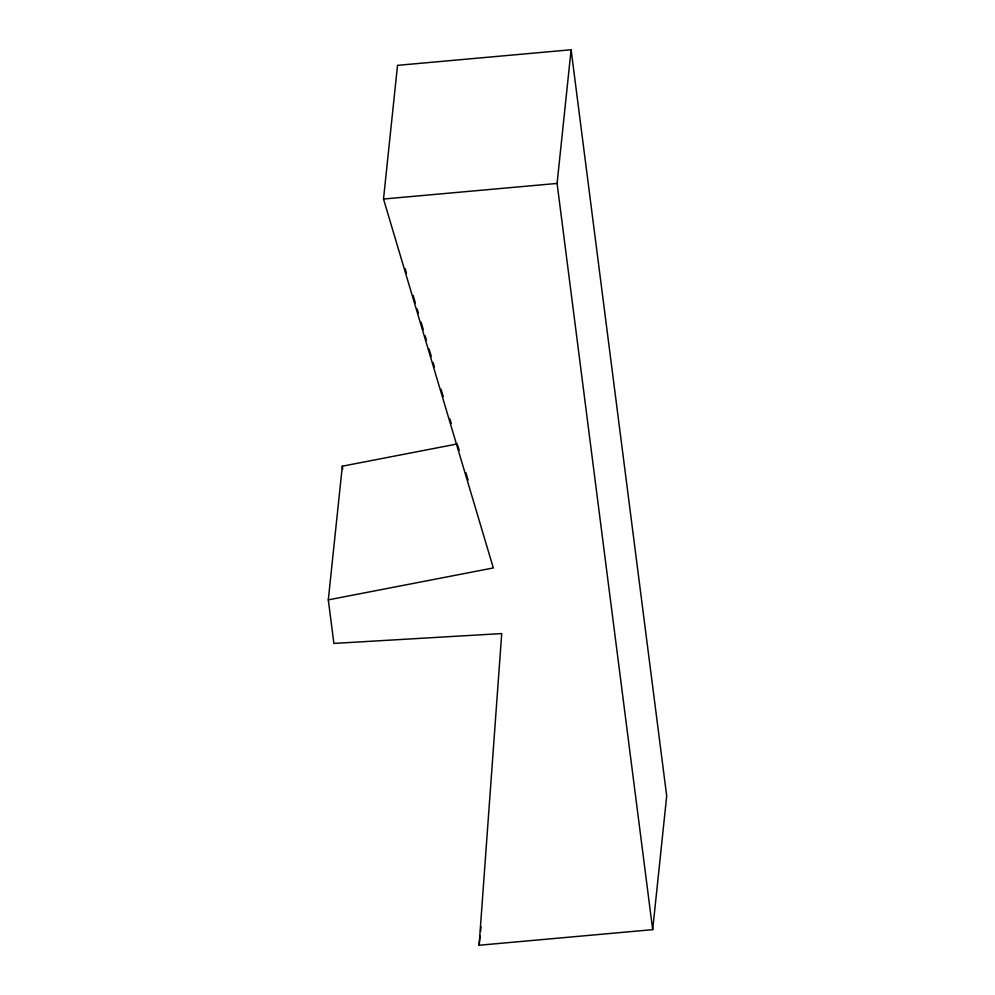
<?xml version="1.0" encoding="UTF-8"?>
<svg xmlns="http://www.w3.org/2000/svg" width="995" height="995" viewBox="0 0 995 995"><rect width="100%" height="100%" fill="white"/><g stroke="black" fill="none" stroke-linecap="round" stroke-linejoin="round"><path stroke-width="1.49" d="M328.3 599.873L493.309 567.946L383.51 199.025L397.527 65.347L571.105 49.75L666.7 795.975L652.683 929.653L479.105 945.25L501.716 633.566L333.885 643.429L328.3 599.873L342.317 466.195L457.377 443.932M652.683 929.653L557.088 183.428L571.105 49.75M479.105 945.25L480.075 936.034M480.548 931.419L481.033 926.818M383.51 199.025L557.088 183.428M405.152 268.662L406.482 273.127M413.136 295.465L415.35 302.903M417.129 308.86L418.447 313.325M421.109 322.256L423.323 329.706M425.101 335.663L426.432 340.128M429.094 349.058L431.308 356.508M433.074 362.466L434.405 366.931M441.059 389.256L443.272 396.706M449.914 419.044L451.245 423.509M457.899 445.835L459.217 450.3M465.871 472.637L468.085 480.087M342.317 466.195L342.703 469.192"/></g></svg>
